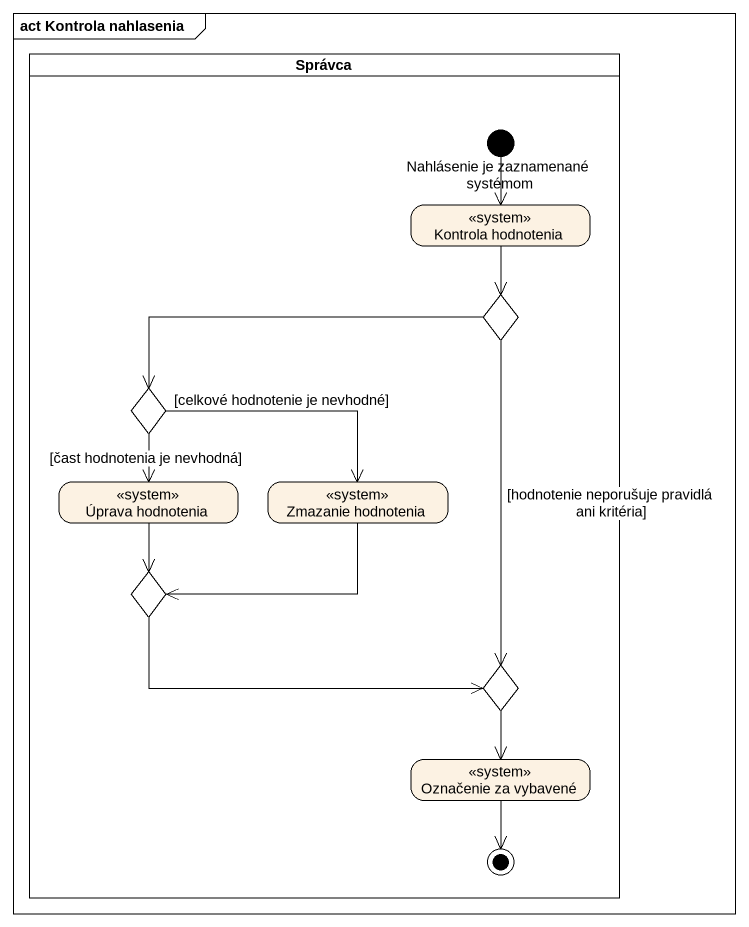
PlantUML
@startuml
mainframe act Kontrola nahlasenia
hide empty description
state Správca <<partition>> {
  state "Nahlásenie je zaznamenané systémom" as Nahlásenie_je_zaznamenané <<start>>
  state "Kontrola hodnotenia" as Kontrola_hodnotenia <<system>>
  state choice1 <<choice>>
  state choice2 <<choice>>
  state "Úprava hodnotenia" as Úprava_hodnotenia <<system>>
  state "Zmazanie hodnotenia" as Zmazanie_hodnotenia <<system>>
  state choice3 <<choice>>
  state choice4 <<choice>>
  state "Označenie za vybavené" as Označenie_za_vybavené <<system>>
  Označenie_za_vybavené --> [*]
}
Nahlásenie_je_zaznamenané --> Kontrola_hodnotenia
Kontrola_hodnotenia --> choice1
choice1 -left-> choice2
choice1 --> choice4 : [hodnotenie neporušuje pravidlá ani kritéria]
choice2 --> Úprava_hodnotenia : [čast hodnotenia je nevhodná]
choice2 -right-> Zmazanie_hodnotenia : [celkové hodnotenie je nevhodné]
Úprava_hodnotenia --> choice3
Zmazanie_hodnotenia -left-> choice3
choice3 -right-> choice4
choice4 --> Označenie_za_vybavené
@enduml
